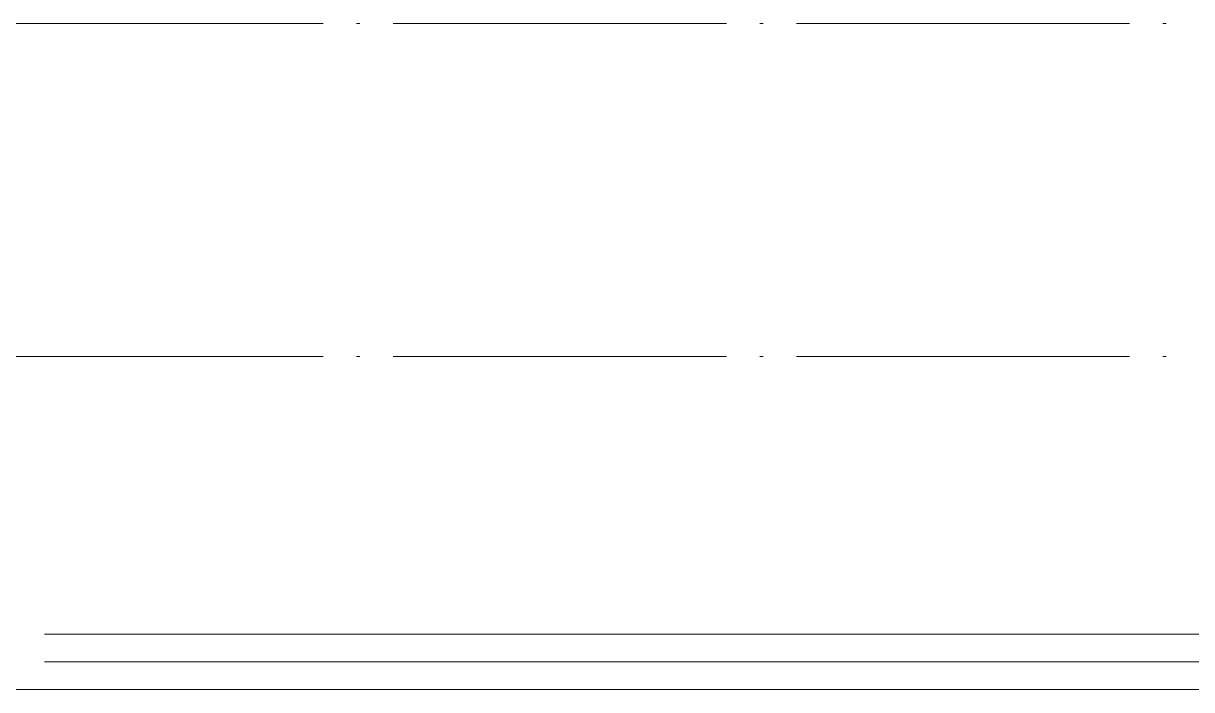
# Model space of a CAD drawing. Extents: x -518115 to 389031, y -231062 to 1628073.
# Drawn here: x 29928 to 32032, y 363824 to 365024 of the extents above; entities that cross this region are included whole.
import ezdxf

# ---------------------------------------------------------------- set-up
doc = ezdxf.new("R2010")
doc.units = 0
doc.header["$LTSCALE"] = 1000
doc.header["$MEASUREMENT"] = 0
doc.linetypes.add('DOTE', pattern=[2.42, 2, -0.2, 0.02, -0.2])
for name, color, linetype, lineweight in [('DOTE', 19, 'DOTE', 9), ('平面-栏杆', 135, 'Continuous', 15), ('平面-看线', 45, 'Continuous', 15)]:
    doc.layers.add(name, color=color, linetype=linetype, lineweight=lineweight)

# ---------------------------------------------------------------- blocks, each defined once
blk = doc.blocks.new('GDGDGDSDA')
at = {"layer": 'DOTE', "linetype": 'DOTE', "ltscale": 0.3}
for p, q in [((471334.8, 362758.3), (417334.8, 362758.3)), ((471334.8, 362158.3), (417334.8, 362158.3)), ((471334.8, 361558.3), (417334.8, 361558.3))]:
    blk.add_line(p, q, dxfattribs=at)

msp = doc.modelspace()

# ---------------------------------------------------------------- linework, layer by layer
at = {"layer": '平面-栏杆'}
for points in [[(29966.6, 363873.7), (34616.6, 363873.7)], [(29966.6, 363823.7), (34616.6, 363823.7)]]:
    msp.add_lwpolyline(points, dxfattribs=at)
at = {"layer": '平面-看线'}
msp.add_lwpolyline([(29966.6, 363923.7), (34616.6, 363923.7)], dxfattribs=at)

# ---------------------------------------------------------------- block references
msp.add_blockref('GDGDGDSDA', (-406018.2, 2265.4))

doc.saveas('drawing.dxf')
